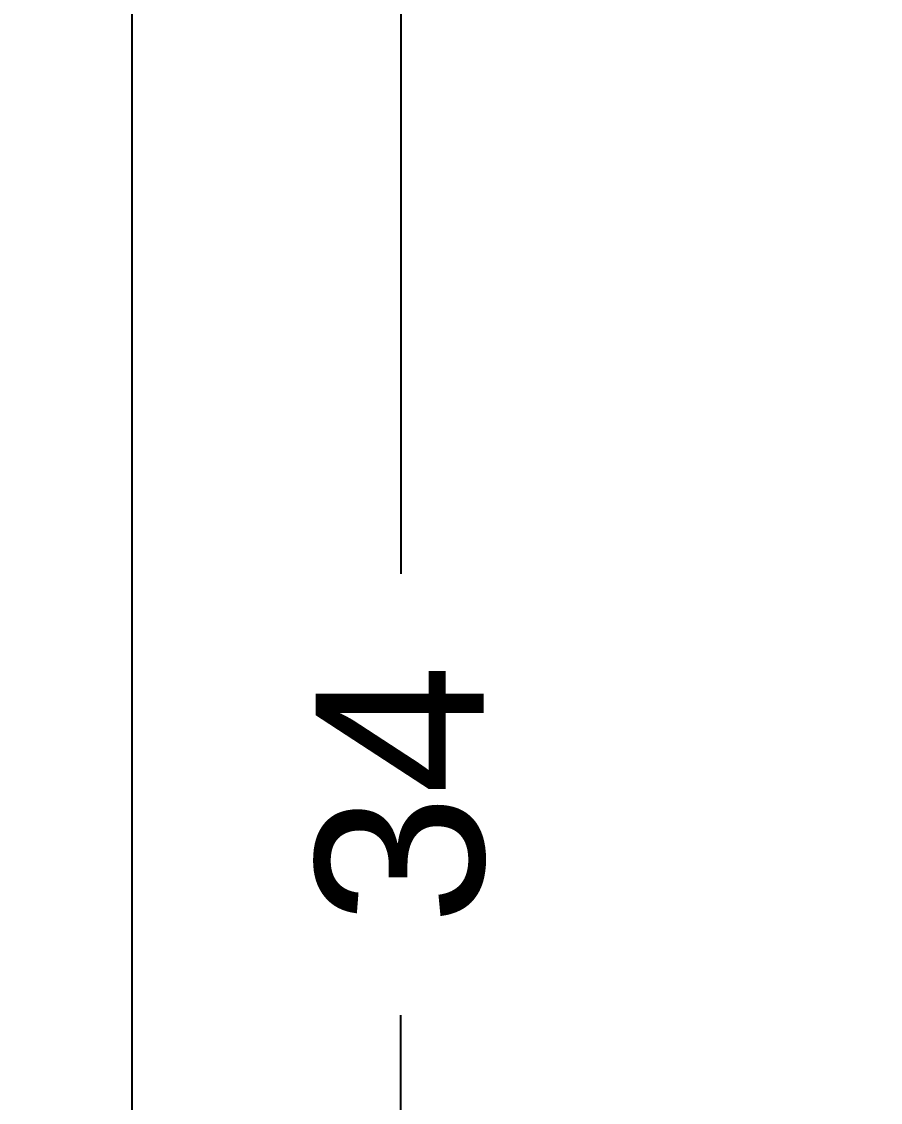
# Model space of a CAD drawing. Header units: millimetres. Extents: x 41 to 142, y 22 to 243.
# Drawn here: x 40.86 to 53.64, y 96.42 to 112.5 of the extents above; entities that cross this region are included whole.
import ezdxf

# ---------------------------------------------------------------- set-up
doc = ezdxf.new("R2010")
doc.units = ezdxf.units.MM
doc.header["$PDMODE"] = 1
doc.header["$PDSIZE"] = -0.001
doc.layers.add('S01_Bemaßung', color=140, linetype='Continuous', lineweight=25)
doc.styles.add('Arial', font='arial.ttf')
doc.dimstyles.new('1 zu 1', dxfattribs={"dimtxt": 2.5, "dimasz": 3.2, "dimexe": 1, "dimexo": 1, "dimgap": 1.5, "dimtad": 0, "dimdec": 1, "dimrnd": 0.5, "dimdsep": 46, "dimtxsty": 'Arial', "dimcen": 0, "dimclrd": 256, "dimclre": 256, "dimclrt": 256, "dimadec": 0, "dimazin": 0, "dimtfac": 1, "dimtdec": 1, "dimtofl": 0, "dimtmove": 0, "dimatfit": 1, "dimfxl": 1, "dimtolj": 1, "dimlwd": 25, "dimlwe": 25, "dimarcsym": 0})

# ---------------------------------------------------------------- blocks, each defined once
blk = doc.blocks.new('*D47')
at = {"layer": 'Defpoints', "color": 0, "transparency": 16777216}
for p in [(42.504, 118), (63.505, 118), (57.505, 22)]:
    blk.add_point(p, dxfattribs=at)
at = {"layer": 'S01_Bemaßung', "lineweight": 25, "transparency": 16777216}
for p, q in [((62.505, 118), (41.504, 118)), ((42.504, 114.8), (42.504, 73.289)), ((42.504, 25.2), (42.504, 66.71)), ((56.505, 22), (41.504, 22))]:
    blk.add_line(p, q, dxfattribs=at)
at = {"layer": 'S01_Bemaßung', "transparency": 16777216}
for points in [[(41.971, 114.8), (43.037, 114.8), (42.504, 118)], [(41.971, 25.2), (43.037, 25.2), (42.504, 22)]]:
    blk.add_solid(points, dxfattribs=at)
at = {"layer": 'S01_Bemaßung', "transparency": 16777216, "insert": (42.504, 70), "char_height": 2.5, "attachment_point": 5, "rotation": 90, "style": 'Arial'}
blk.add_mtext('\\A1;96', dxfattribs=at)
blk = doc.blocks.new('*D49')
at = {"layer": 'Defpoints', "color": 0, "transparency": 16777216}
for p in [(46.504, 118), (63.505, 118), (58.097, 84)]:
    blk.add_point(p, dxfattribs=at)
at = {"layer": 'S01_Bemaßung', "lineweight": 25, "transparency": 16777216}
for p, q in [((62.505, 118), (45.504, 118)), ((46.504, 114.8), (46.504, 104.284)), ((46.504, 87.2), (46.504, 97.715)), ((57.097, 84), (45.504, 84))]:
    blk.add_line(p, q, dxfattribs=at)
at = {"layer": 'S01_Bemaßung', "transparency": 16777216}
for points in [[(45.971, 114.8), (47.037, 114.8), (46.504, 118)], [(45.971, 87.2), (47.037, 87.2), (46.504, 84)]]:
    blk.add_solid(points, dxfattribs=at)
at = {"layer": 'S01_Bemaßung', "transparency": 16777216, "insert": (46.504, 101), "char_height": 2.5, "attachment_point": 5, "rotation": 90, "style": 'Arial'}
blk.add_mtext('\\A1;34', dxfattribs=at)

msp = doc.modelspace()

# ---------------------------------------------------------------- dimensions: what is measured, and where the dimension line sits
at = {"layer": 'S01_Bemaßung'}
dim = msp.add_linear_dim(base=(42.504, 118), p1=(57.505, 22), p2=(63.505, 118), angle=90, dimstyle='1 zu 1', dxfattribs=at)
dim.commit()
dim.dimension.update_dxf_attribs({"geometry": '*D47', "text_midpoint": (42.504, 70)})
dim = msp.add_linear_dim(base=(46.504, 118), p1=(58.097, 84), p2=(63.505, 118), angle=90, dimstyle='1 zu 1', override={"dimtmove": 1}, dxfattribs=at)
dim.commit()
dim.dimension.update_dxf_attribs({"geometry": '*D49', "text_midpoint": (46.504, 101)})

doc.saveas('drawing.dxf')
